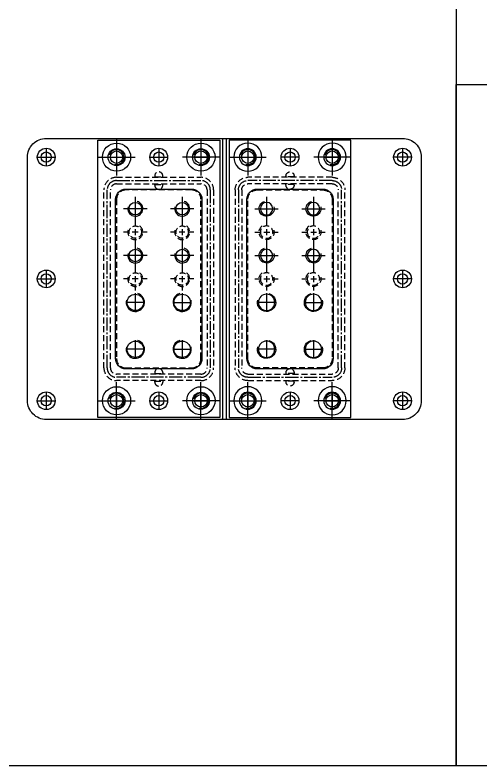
# Model space of a CAD drawing. Header units: millimetres. Extents: x -4251 to 2609, y -1673 to 4048.
# Drawn here: x -3291 to -3042.5, y 920.3 to 1321.1 of the extents above; entities that cross this region are included whole.
import ezdxf

# ---------------------------------------------------------------- set-up
doc = ezdxf.new("R2010")
doc.units = ezdxf.units.MM
for name, pattern in [('CENTER', [50.8, 31.75, -6.35, 6.35, -6.35]), ('CENTER1', [10, 7, -1, 1, -1]), ('HIDDEN2', [4.7625, 3.175, -1.5875])]:
    doc.linetypes.add(name, pattern=pattern)
for name, color, linetype in [('5_ALL_CURVES', 7, 'Continuous'), ('CENTER', 1, 'CENTER'), ('THIN', 3, 'Continuous')]:
    doc.layers.add(name, color=color, linetype=linetype)

# ---------------------------------------------------------------- blocks, each defined once
blk = doc.blocks.new('A$C53E32092')
at = {"color": 11}
for p, q in [((94, 10), (94, -140)), ((96, 10), (96, -140))]:
    blk.add_line(p, q, dxfattribs=at)
for points in [[(0, 10), (190, 10, -0.414214), (200, 0), (200, -130, -0.414214), (190, -140), (0, -140, -0.414214), (-10, -130), (-10, 0, -0.414214)], [(42.5, -17), (77.5, -17, -0.414214), (83, -22.5), (83, -107.5, -0.414214), (77.5, -113), (42.5, -113, -0.414214), (37, -107.5), (37, -22.5, -0.414214)], [(112.5, -17), (147.5, -17, -0.414214), (153, -22.5), (153, -107.5, -0.414214), (147.5, -113), (112.5, -113, -0.414214), (107, -107.5), (107, -22.5, -0.414214)]]:
    blk.add_lwpolyline(points, format="xyb", close=True, dxfattribs=at)
for centre, radius in [((0, 0), 4.75), ((60, 0), 4.75), ((130, 0), 4.75), ((190, 0), 4.75), ((0, 0), 2.75), ((60, 0), 2.75), ((130, 0), 2.75), ((190, 0), 2.75), ((0, -65), 4.75), ((0, -65), 2.75), ((190, -65), 4.75), ((190, -65), 2.75), ((0, -130), 4.75), ((0, -130), 2.75), ((60, -130), 4.75), ((60, -130), 2.75), ((130, -130), 4.75), ((130, -130), 2.75), ((190, -130), 4.75), ((190, -130), 2.75)]:
    blk.add_circle(centre, radius, dxfattribs=at)
for centre in [(37.5, 0), (82.5, 0), (107.5, 0), (152.5, 0), (37.5, -130), (82.5, -130), (107.5, -130), (152.5, -130)]:
    blk.add_circle(centre, 3.32)
at = {"layer": 'CENTER'}
for p, q in [((0, 4.75), (0, -4.75)), ((60, 4.75), (60, -4.75)), ((130, 4.75), (130, -4.75)), ((190, 4.75), (190, -4.75)), ((-4.75, 0), (4.75, 0)), ((33.5, 0), (41.5, 0)), ((37.5, 4), (37.5, -4)), ((55.25, 0), (64.75, 0)), ((78.5, 0), (86.5, 0)), ((82.5, 4), (82.5, -4)), ((103.5, 0), (111.5, 0)), ((107.5, 4), (107.5, -4)), ((134.75, 0), (125.25, 0)), ((148.5, 0), (156.5, 0)), ((152.5, 4), (152.5, -4)), ((194.75, 0), (185.25, 0)), ((0, -60.25), (0, -69.75)), ((190, -60.25), (190, -69.75)), ((-4.75, -65), (4.75, -65)), ((194.75, -65), (185.25, -65)), ((0, -125.25), (0, -134.75)), ((37.5, -126), (37.5, -134)), ((60, -125.25), (60, -134.75)), ((82.5, -126), (82.5, -134)), ((107.5, -126), (107.5, -134)), ((130, -125.25), (130, -134.75)), ((152.5, -126), (152.5, -134)), ((190, -125.25), (190, -134.75)), ((-4.75, -130), (4.75, -130)), ((33.5, -130), (41.5, -130)), ((55.25, -130), (64.75, -130)), ((78.5, -130), (86.5, -130)), ((103.5, -130), (111.5, -130)), ((134.75, -130), (125.25, -130)), ((148.5, -130), (156.5, -130)), ((194.75, -130), (185.25, -130))]:
    blk.add_line(p, q, dxfattribs=at)
at = {"layer": 'THIN'}
for centre in [(37.5, 0), (82.5, 0), (107.5, 0), (152.5, 0), (37.5, -130), (82.5, -130), (107.5, -130), (152.5, -130)]:
    blk.add_arc(centre, 4, 255, 165, dxfattribs=at)
blk = doc.blocks.new('A$C68A616A7')
at = {"color": 2, "linetype": 'HIDDEN2'}
for p, q in [((57.33, -37.79), (57.33, -50.3)), ((82.33, -37.79), (82.33, -50.3)), ((51.07, -44.04), (63.58, -44.04)), ((76.07, -44.04), (88.58, -44.04)), ((57.33, -62.79), (57.33, -75.3)), ((82.33, -62.79), (82.33, -75.3)), ((51.07, -69.04), (63.58, -69.04)), ((76.07, -69.04), (88.58, -69.04))]:
    blk.add_line(p, q, dxfattribs=at)
at = {"color": 250, "linetype": 'HIDDEN2'}
for p, q in [((28.08, -54.39), (27.33, -54.39)), ((27.8, -58.69), (27.8, -54.39)), ((32.33, -54.39), (31.57, -54.39)), ((31.85, -58.69), (31.85, -54.39)), ((132.33, -54.39), (133.08, -54.39)), ((132.8, -58.69), (132.8, -54.39)), ((136.57, -54.39), (137.33, -54.39)), ((136.85, -58.69), (136.85, -54.39)), ((27.33, -58.69), (28.08, -58.69)), ((32.33, -58.69), (31.57, -58.69)), ((132.33, -58.69), (133.08, -58.69)), ((137.33, -58.69), (136.57, -58.69))]:
    blk.add_line(p, q, dxfattribs=at)
at = {"color": 1}
blk.add_lwpolyline([(8.33, -24.04), (156.33, -24.04), (156.33, -89.04), (8.33, -89.04)], close=True, dxfattribs=at)
at = {"color": 2, "linetype": 'HIDDEN2'}
for points in [[(136.57, -79.04, -0.414214), (129.83, -85.78), (34.83, -85.78, -0.414214), (28.09, -79.04), (28.09, -34.04, -0.414214), (34.83, -27.3), (129.83, -27.3, -0.414214), (136.57, -34.04)], [(133.09, -79.04, -0.414214), (129.83, -82.3), (34.83, -82.3, -0.414214), (31.57, -79.04), (31.57, -34.04, -0.414214), (34.83, -30.78), (129.83, -30.78, -0.414214), (133.09, -34.04)], [(129.83, -74.04), (129.83, -39.04, 0.414214), (124.83, -34.04), (39.83, -34.04, 0.414214), (34.83, -39.04), (34.83, -74.04, 0.414214), (39.83, -79.04), (124.83, -79.04, 0.414214)]]:
    blk.add_lwpolyline(points, format="xyb", close=True, dxfattribs=at)
at = {"color": 1}
for centre, radius in [((17.33, -34.04), 7.5), ((147.33, -34.04), 7.5), ((17.33, -34.04), 4.5), ((147.33, -34.04), 4.5), ((17.33, -79.04), 7.5), ((147.33, -79.04), 7.5), ((17.33, -79.04), 4.5), ((147.33, -79.04), 4.5)]:
    blk.add_circle(centre, radius, dxfattribs=at)
for centre, radius in [((94.83, -44.04), 4.37), ((119.83, -44.04), 4.37), ((44.83, -44.04), 3.32), ((69.83, -44.04), 3.32), ((44.83, -69.04), 3.32), ((69.83, -69.04), 3.32), ((94.83, -69.04), 4.37), ((119.83, -69.04), 4.37)]:
    blk.add_circle(centre, radius)
at = {"color": 2, "linetype": 'HIDDEN2'}
for centre in [(57.33, -44.04), (82.33, -44.04), (57.33, -69.04), (82.33, -69.04)]:
    blk.add_circle(centre, 3.32, dxfattribs=at)
for centre in [(57.33, -44.04), (82.33, -44.04), (57.33, -69.04), (82.33, -69.04)]:
    blk.add_arc(centre, 4, 255, 165, dxfattribs=at)
at = {"color": 250, "linetype": 'HIDDEN2'}
for centre, start, end in [((27.33, -56.54), 90, 270), ((32.33, -56.54), 270, 90), ((132.33, -56.54), 90, 270), ((137.33, -56.54), 270, 90)]:
    blk.add_arc(centre, 2.15, start, end, dxfattribs=at)
at = {"layer": '5_ALL_CURVES', "color": 1, "linetype": 'CENTER1'}
blk.add_lwpolyline([(134.83, -79.04, -0.414214), (129.83, -84.04), (34.83, -84.04, -0.414214), (29.83, -79.04), (29.83, -34.04, -0.414214), (34.83, -29.04), (129.83, -29.04, -0.414214), (134.83, -34.04), (134.83, -79.04)], format="xyb", dxfattribs=at)
at = {"layer": 'CENTER'}
for p, q in [((17.33, -24.18), (17.33, -43.9)), ((147.33, -24.18), (147.33, -43.9)), ((7.47, -34.04), (27.18, -34.04)), ((157.18, -34.04), (137.47, -34.04)), ((44.83, -37.79), (44.83, -50.3)), ((69.83, -37.79), (69.83, -50.3)), ((94.83, -48.91), (94.83, -39.18)), ((119.83, -48.91), (119.83, -39.18)), ((38.57, -44.04), (51.08, -44.04)), ((63.57, -44.04), (76.08, -44.04)), ((89.96, -44.04), (99.69, -44.04)), ((114.96, -44.04), (124.69, -44.04)), ((44.83, -62.79), (44.83, -75.3)), ((69.83, -62.79), (69.83, -75.3)), ((94.83, -64.18), (94.83, -73.91)), ((119.83, -64.18), (119.83, -73.91)), ((17.33, -88.9), (17.33, -69.18)), ((38.57, -69.04), (51.08, -69.04)), ((63.57, -69.04), (76.08, -69.04)), ((89.96, -69.04), (99.69, -69.04)), ((114.96, -69.04), (124.69, -69.04)), ((147.33, -88.9), (147.33, -69.18)), ((7.47, -79.04), (27.18, -79.04)), ((157.18, -79.04), (137.47, -79.04))]:
    blk.add_line(p, q, dxfattribs=at)
at = {"layer": 'THIN'}
for centre, radius, start, end in [((44.83, -44.04), 4, 255, 165), ((69.83, -44.04), 4, 255, 165), ((94.83, -44.04), 4.86, 195, 105), ((119.83, -44.04), 4.86, 195, 105), ((44.83, -69.04), 4, 255, 165), ((69.83, -69.04), 4, 255, 165), ((94.83, -69.04), 4.86, 255, 165), ((119.83, -69.04), 4.86, 255, 165)]:
    blk.add_arc(centre, radius, start, end, dxfattribs=at)

msp = doc.modelspace()

# ---------------------------------------------------------------- linework, layer by layer
at = {"elevation": 0}
for points in [[(-4250.8841, 1721.8586), (-3055.7965, 1721.8586), (-3055.7965, 920.3344), (-4250.8841, 920.3344)], [(-3055.7965, 1284.0421), (-2410.1852, 1284.0421), (-2410.1852, 920.3344), (-3055.7965, 920.3344)]]:
    msp.add_lwpolyline(points, close=True, dxfattribs=at)

# ---------------------------------------------------------------- block references
msp.add_blockref('A$C53E32092', (-3274.3468, 1245.2489, 0))
at = {"rotation": 270}
msp.add_blockref('A$C68A616A7', (-3157.804, 1262.5746, 0), dxfattribs=at)
at = {"xscale": -1, "rotation": 90}
msp.add_blockref('A$C68A616A7', (-3200.8896, 1262.5746, 0), dxfattribs=at)

doc.saveas('drawing.dxf')
